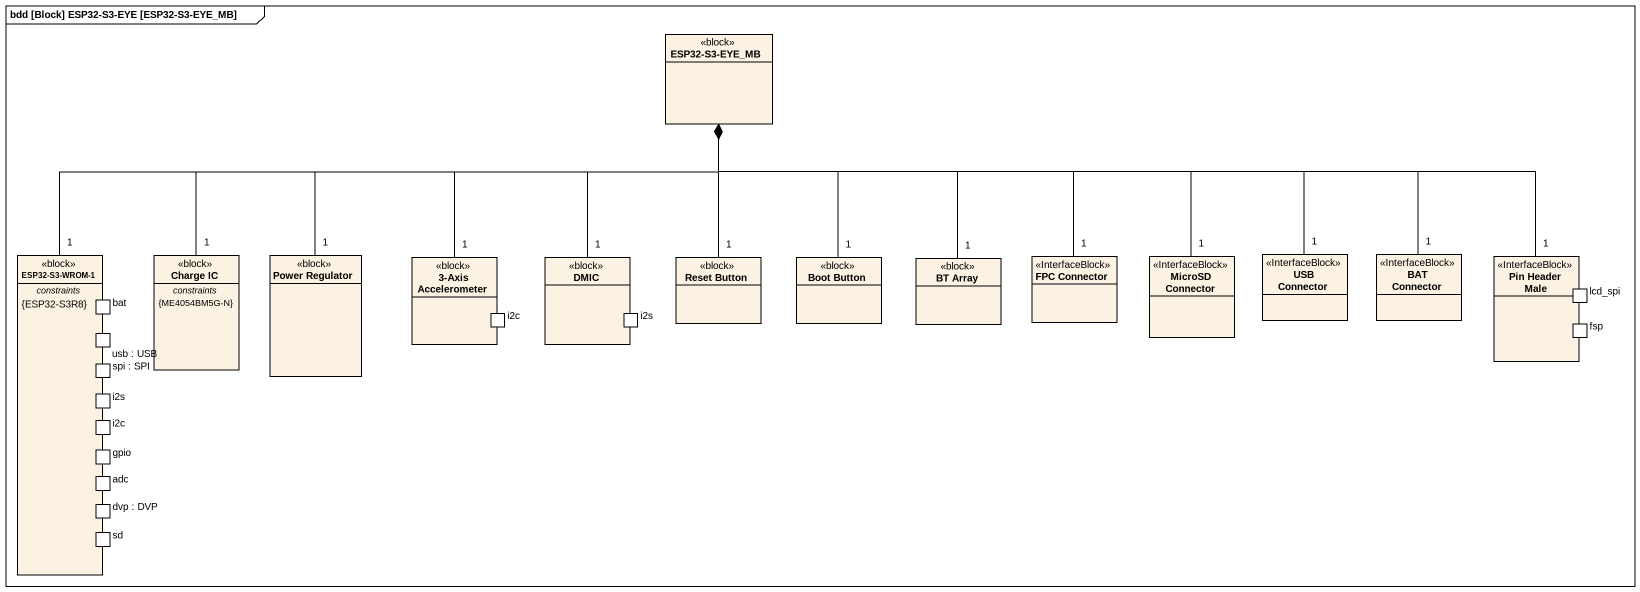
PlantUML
@startuml
mainframe bdd [Block] ESP32-S3-EYE [ESP32-S3-EYE_MB]
allowmixing
hide circle
hide empty members
class "ESP32-S3-EYE_MB" as ESP32_S3_EYE_MB <<block>>
class "ESP32-S3-WROM-1" as ESP32_S3_WROM_1 <<block>> {
  -- constraints --
  {ESP32-S3R8}
  -- ports --
  usb : USB
  bat
  spi : SPI
  i2s
  i2c
  gpio
  adc
  dvp : DVP
  sd
}
class "Charge IC" as Charge_IC <<block>> {
  -- constraints --
  {ME4054BM5G-N}
}
class "Power Regulator" as Power_Regulator <<block>>
rectangle "3-Axis Accelerometer" as p3_Axis_Accelerometer <<block>> {
  port i2c
}
rectangle DMIC <<block>> {
  port i2s
}
class "Reset Button" as Reset_Button <<block>>
class "Boot Button" as Boot_Button <<block>>
class "BT Array" as BT_Array <<block>>
class "FPC Connector" as FPC_Connector <<InterfaceBlock>>
class "MicroSD Connector" as MicroSD_Connector <<InterfaceBlock>>
class "USB Connector" as USB_Connector <<InterfaceBlock>>
class "BAT Connector" as BAT_Connector <<InterfaceBlock>>
rectangle "Pin Header Male" as Pin_Header_Male <<InterfaceBlock>> {
  port lcd_spi
  port fsp
}
ESP32_S3_WROM_1 "1" -right-* ESP32_S3_EYE_MB
Charge_IC "1" -right-* ESP32_S3_EYE_MB
Power_Regulator "1" -right-* ESP32_S3_EYE_MB
p3_Axis_Accelerometer "1" -up-* ESP32_S3_EYE_MB
DMIC "1" -up-* ESP32_S3_EYE_MB
Reset_Button "1" -up-* ESP32_S3_EYE_MB
Boot_Button "1" -up-* ESP32_S3_EYE_MB
BT_Array "1" -up-* ESP32_S3_EYE_MB
FPC_Connector "1" -left-* ESP32_S3_EYE_MB
MicroSD_Connector "1" -left-* ESP32_S3_EYE_MB
USB_Connector "1" -left-* ESP32_S3_EYE_MB
BAT_Connector "1" -left-* ESP32_S3_EYE_MB
Pin_Header_Male "1" -left-* ESP32_S3_EYE_MB
@enduml
